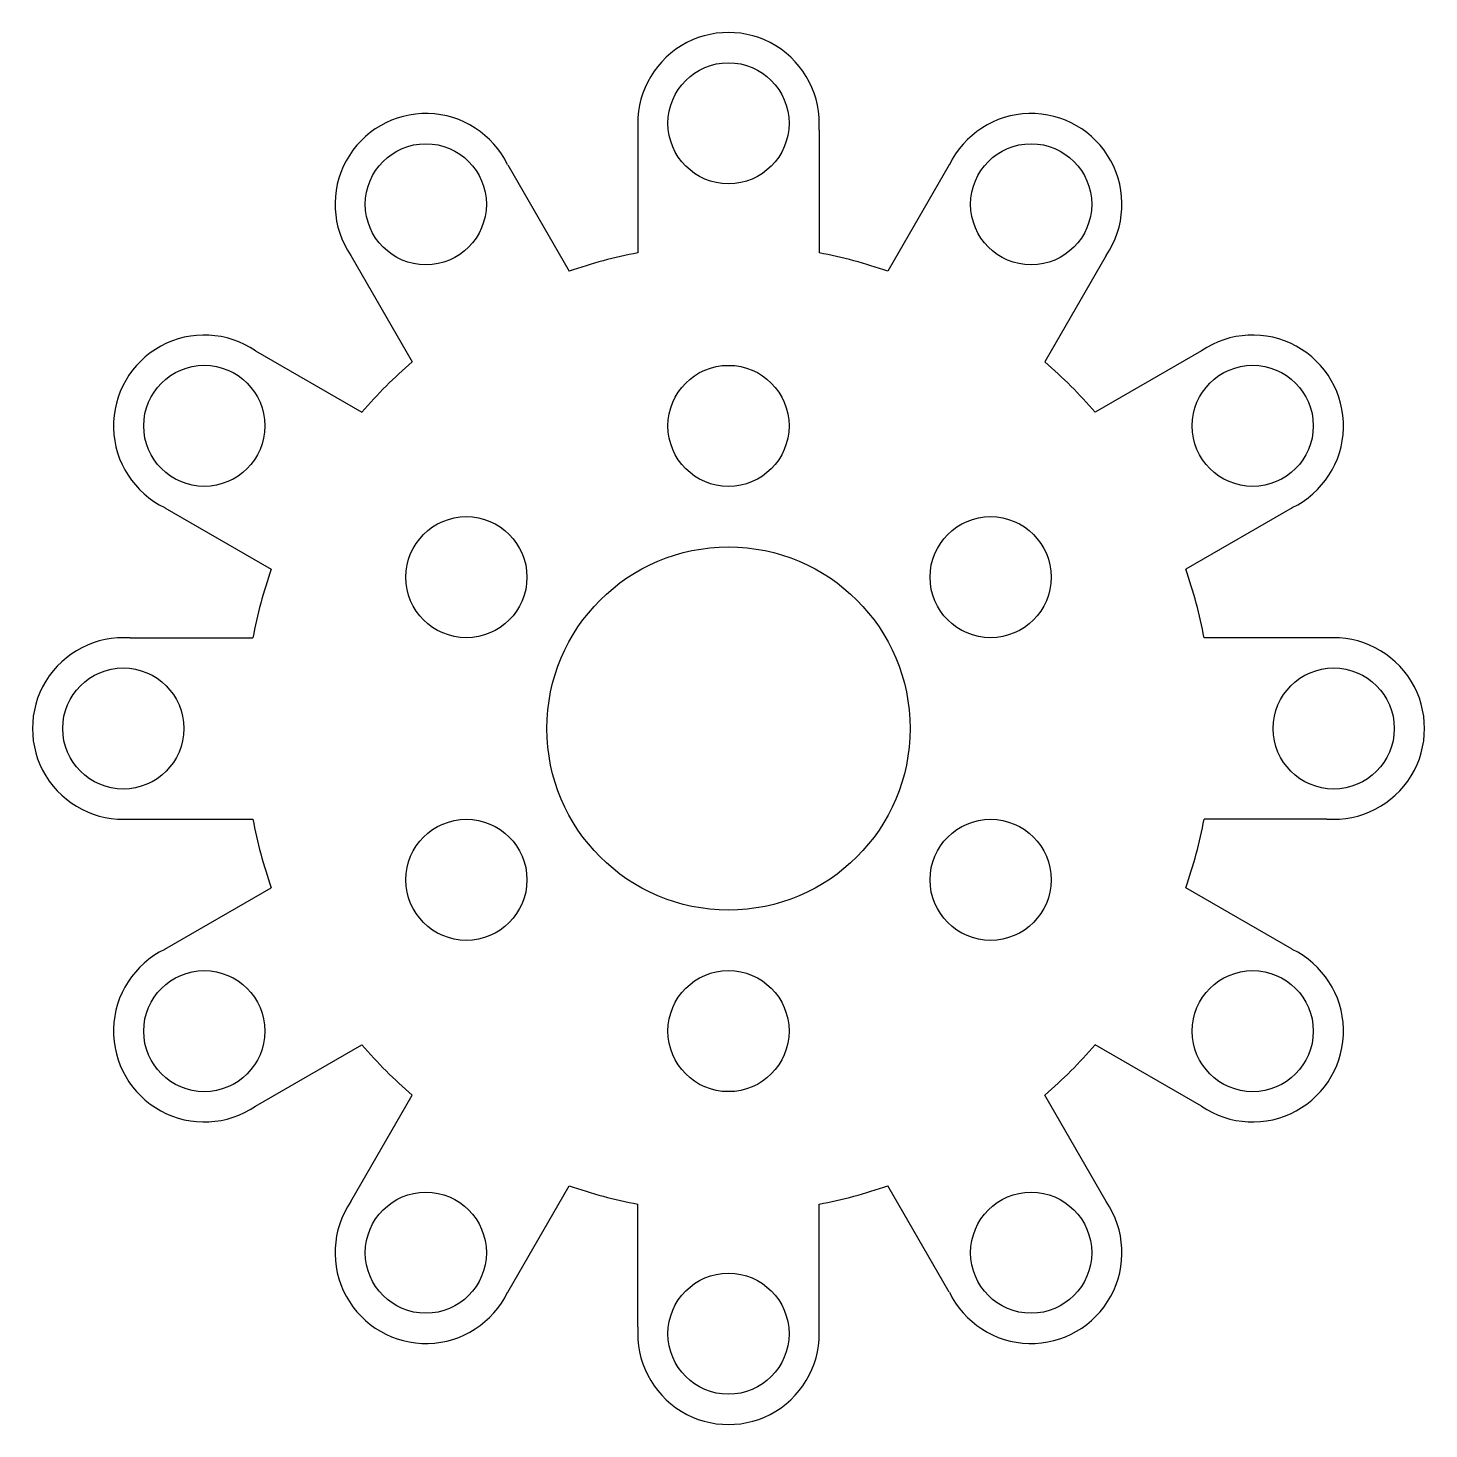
# Model space of a CAD drawing. Header units: millimetres. Extents: x 2634 to 2866, y 1434 to 1666.
import ezdxf

# ---------------------------------------------------------------- set-up
doc = ezdxf.new("R2010")
doc.units = ezdxf.units.MM

# ---------------------------------------------------------------- blocks, each defined once
blk = doc.blocks.new('*U2')
blk.add_circle((0, 0), 10)
blk = doc.blocks.new('*U3')
at = {"color": 0, "linetype": 'ByBlock', "lineweight": -2, "transparency": 16777216}
blk.add_blockref('*U2', (2750, 1600), dxfattribs=at)
for p, rotation in [((2706.7, 1575), 59.99999999999999), ((2793.3, 1575), 300.0000000000001), ((2706.7, 1525), 120), ((2793.3, 1525), 240), ((2750, 1500), 180)]:
    blk.add_blockref('*U2', p, dxfattribs=dict(at, rotation=rotation))
blk = doc.blocks.new('*U4')
for p, q in [((-14.96, 2.08), (-14.96, -18.21)), ((14.96, 2.08), (14.96, -18.21))]:
    blk.add_line(p, q)
blk.add_circle((0, 3.21), 10)
blk.add_arc((0, 3.21), 15, 355.6988, 184.3012)
blk = doc.blocks.new('*U5')
at = {"color": 0, "linetype": 'ByBlock', "lineweight": -2, "transparency": 16777216}
blk.add_blockref('*U4', (2750, 1646.79), dxfattribs=at)
for p, rotation in [((2701.6, 1633.83), 29.99999999999998), ((2798.4, 1633.83), 329.9999999999999), ((2666.17, 1598.4), 59.99999999999999), ((2833.83, 1598.4), 299.9999999999999), ((2653.21, 1550), 90), ((2846.79, 1550), 270), ((2666.17, 1501.6), 120), ((2833.83, 1501.6), 240), ((2701.6, 1466.17), 150), ((2798.4, 1466.17), 209.9999999999999), ((2750, 1453.21), 180)]:
    blk.add_blockref('*U4', p, dxfattribs=dict(at, rotation=rotation))

msp = doc.modelspace()

# ---------------------------------------------------------------- linework, layer by layer
msp.add_circle((2750, 1550), 30)
for start, end in [(100.7761, 109.2239), (70.7761, 79.2239), (130.7761, 139.2239), (40.7761, 49.2239), (160.7761, 169.2239), (10.7761, 19.2239), (190.7761, 199.2239), (340.7761, 349.2239), (220.7761, 229.2239), (310.7761, 319.2239), (250.7761, 259.2239), (280.7761, 289.2239)]:
    msp.add_arc((2750, 1550), 80, start, end)

# ---------------------------------------------------------------- block references
for name in ['*U5', '*U3']:
    msp.add_blockref(name, (0, 0))

doc.saveas('drawing.dxf')
